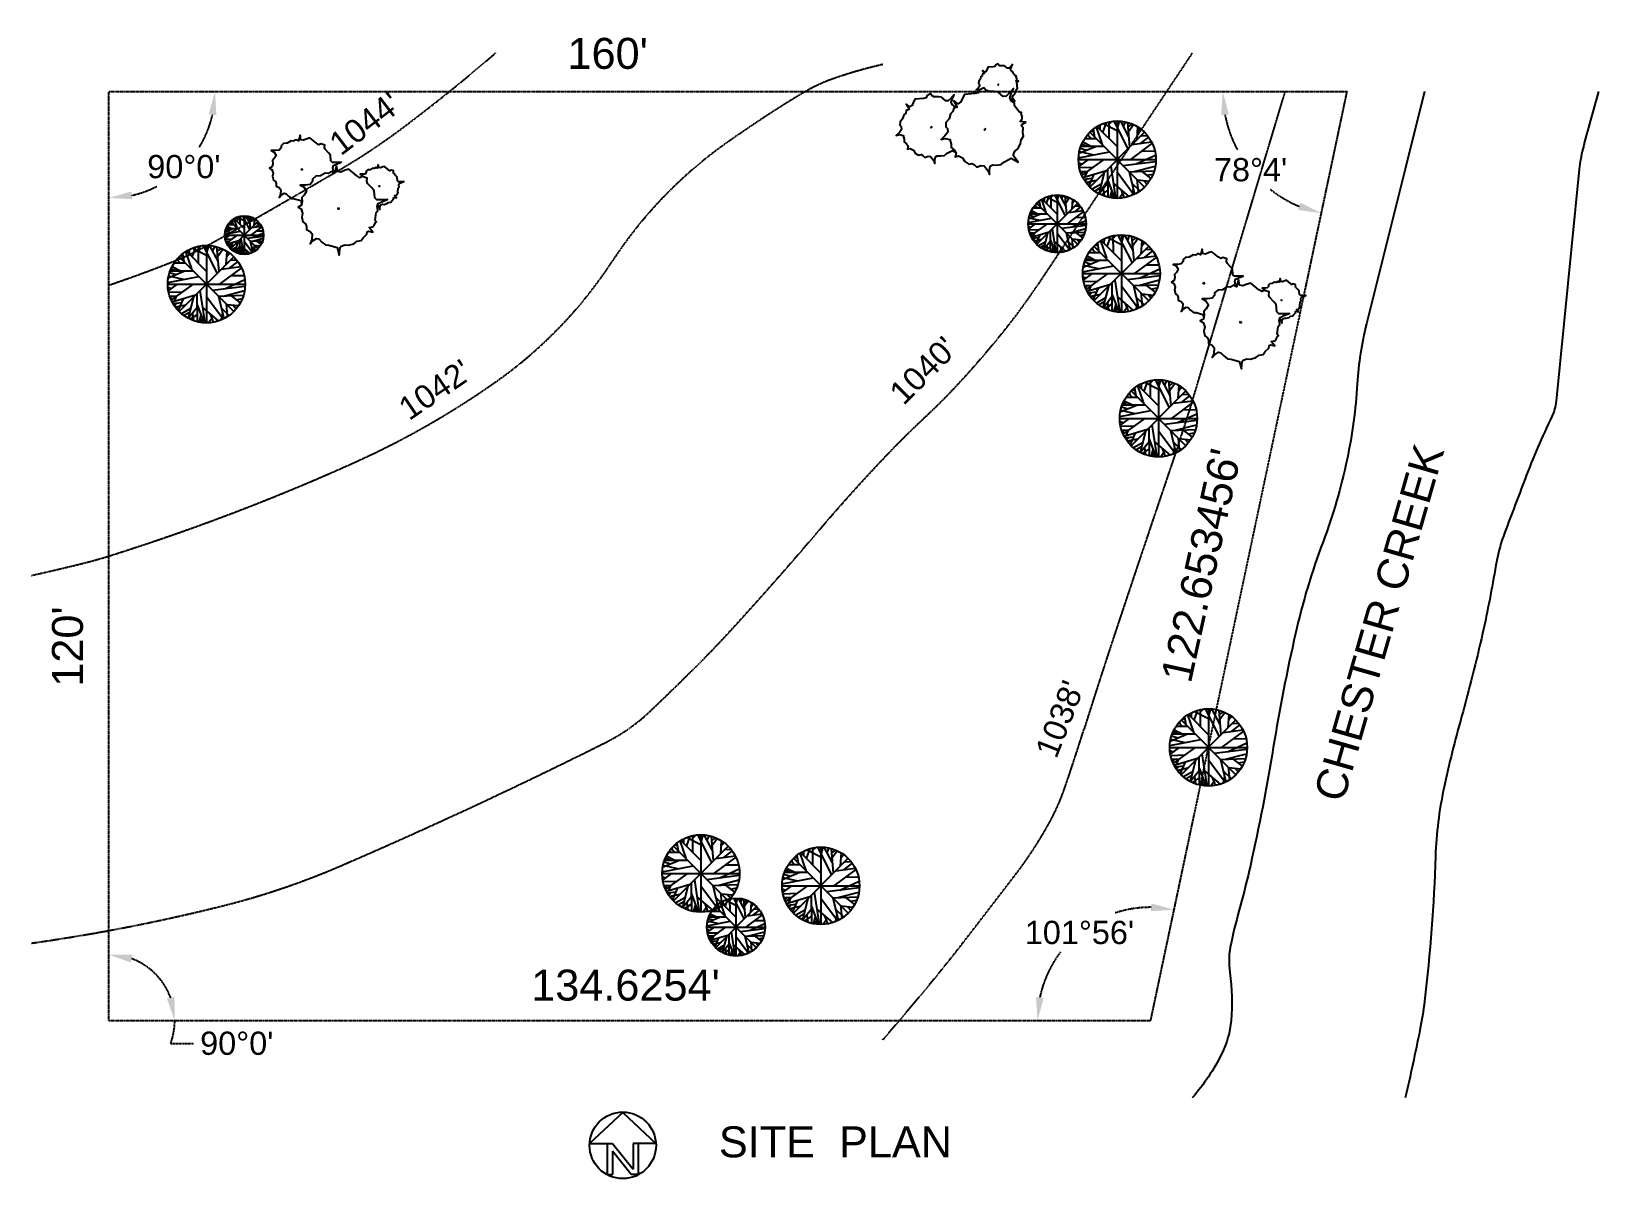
# Model space of a CAD drawing. Header units: inches. Extents: x -792 to 1638, y -1229 to 549.
import ezdxf

# ---------------------------------------------------------------- set-up
doc = ezdxf.new("R2010")
doc.units = ezdxf.units.IN
doc.header["$MEASUREMENT"] = 0
doc.linetypes.add('HIDDEN2', pattern=[0.1875, 0.125, -0.0625])
doc.linetypes.add('PHANTOM2', pattern=[1.25, 0.625, -0.125, 0.125, -0.125, 0.125, -0.125])
for name, color, linetype in [('c-anno-text', 2, 'Continuous'), ('c-prop', 6, 'PHANTOM2'), ('c-topo', 2, 'HIDDEN2'), ('c-tree', 4, 'Continuous'), ('c-watr', 4, 'Continuous')]:
    doc.layers.add(name, color=color, linetype=linetype)
doc.styles.get("Standard").update_dxf_attribs({"font": 'arial.ttf'})
doc.dimstyles.get("Standard").update_dxf_attribs({"dimtxt": 36, "dimasz": 36, "dimexe": 0.18, "dimexo": 0.0625, "dimgap": 12, "dimtad": 0, "dimtih": 1, "dimtoh": 1, "dimdec": 4, "dimzin": 0, "dimdsep": 46, "dimlunit": 4, "dimtxsty": 'Standard', "dimcen": 0.09, "dimaunit": 1, "dimazin": 0, "dimtfac": 1, "dimtdec": 4, "dimtofl": 0, "dimtmove": 0, "dimatfit": 3, "dimfxl": 1, "dimfrac": 1, "dimtolj": 1, "dimtzin": 0, "dimarcsym": 0})

# ---------------------------------------------------------------- blocks, each defined once
blk = doc.blocks.new('Tree - deciduous plan')
for p, q in [((-32.6092, 50.4264), (-23.2782, 23.5674)), ((-31.2008, 51.1035), (-0.2149, 20.1818)), ((-26.4472, 46.5894), (-26.2712, 53.8116)), ((-22.0458, 42.0753), (-16.5881, 57.6486)), ((-21.1656, 55.8436), (-0.0388, 45.0094)), ((-12.5388, 54.9406), (-7.9613, 59.4546)), ((-12.3627, 32.1443), (-12.5388, 58.7776)), ((-5.3205, 59.6806), (16.5105, 16.7963)), ((2.426, 54.9406), (-1.4472, 59.9056)), ((0, 59.9996), (0, -60)), ((0.4894, 48.6208), (3.6584, 59.6806)), ((18.2711, 35.5298), (5.419, 59.6806)), ((9.8203, 51.5549), (12.8133, 58.5516)), ((19.6795, 19.5047), (16.3344, 57.6486)), ((17.0387, 51.1035), (23.2006, 55.1666)), ((17.7429, 43.6552), (25.4894, 54.2636)), ((31.6513, 50.8778), (30.2429, 30.5643)), ((-54.7923, 24.4702), (-47.75, 21.0847)), ((-53.2078, 27.4044), (-40.1797, 20.859)), ((-49.8627, 32.8214), (-32.7853, 32.8214)), ((-45.8134, 38.2383), (-40.5318, 33.0471)), ((-43.8768, 36.4326), (-44.405, 40.2696)), ((42, 42), (-42, -42)), ((42, -42), (-42, 42)), ((-40.1797, 44.558), (-36.4825, 43.2038)), ((-37.0107, 47.0408), (-35.25, 35.5298)), ((54.3626, 25.3731), (20.9119, 0.3198)), ((23.3767, 23.3417), (53.3063, 27.4044)), ((31.1232, 42.5267), (35.8767, 48.1693)), ((36.2288, 25.1474), (48.9049, 35.0784)), ((37.1091, 37.1098), (46.6161, 37.5612)), ((-59.7219, 2.8025), (-12.0106, 12.0565)), ((-32.2571, 20.6333), (-59.1937, 9.348)), ((-58.6656, 12.7336), (-35.9543, 7.5424)), ((-57.081, 17.9248), (-47.0458, 14.7649)), ((-56.0247, 20.859), (-20.8134, 20.859)), ((-54.6162, -24.7335), (-20.2853, 0.0941)), ((29.3626, -6.6771), (59.4682, 7.091)), ((38.5175, 13.4107), (58.2359, 13.6364)), ((-60, 0), (60, 0)), ((-59.7219, -4.8714), (-54.2641, -6.6771)), ((-45.2853, -0.1316), (-59.0177, -10.0627)), ((-58.4895, -12.3197), (-36.4825, -11.6426)), ((-57.081, -18.4138), (-45.2853, -17.9624)), ((-52.6797, -18.188), (-55.4966, -22.0251)), ((-53.2078, -27.442), (-16.7641, -16.6081)), ((-47.2219, -19.3166), (-50.2148, -26.3135)), ((-35.9543, -22.4765), (-44.0529, -40.5329)), ((-19.9331, -20.2194), (-28.5599, -52.721)), ((-14.8275, -15.0282), (-14.6515, -57.6865)), ((-10.074, -10.0627), (-2.5036, -59.7178)), ((-0.0388, -19.0909), (25.8415, -53.8495)), ((9.2922, -9.1598), (59.6443, -2.8401)), ((18.6232, -18.6394), (26.7218, -53.3981)), ((18.7992, -18.6394), (57.3556, -17.2853)), ((26.3697, -18.4138), (58.9401, -9.8369)), ((38.1654, -18.188), (52.426, -29.0219)), ((45.9119, -24.0564), (55.595, -22.2508)), ((-38.9472, -29.0219), (-51.4472, -30.6018)), ((-46.5177, -30.1504), (-49.5106, -33.536)), ((-32.4331, -32.4075), (-48.1021, -35.5674)), ((-43.7008, -34.6645), (-46.6937, -37.373)), ((-24.6867, -37.8244), (-38.7712, -45.7241)), ((-26.2712, -43.9185), (-34.7219, -48.6583)), ((-14.6515, -36.2445), (-27.6797, -52.9467)), ((-14.6515, -47.3041), (-25.0388, -54.3009)), ((-21.5177, -45.4984), (-19.9331, -56.1065)), ((-14.6515, -32.1818), (-3.912, -59.4922)), ((-8.4895, -47.5298), (-11.4825, -58.5893)), ((-6.2008, -36.2445), (17.919, -57.0094)), ((5.9471, -46.6269), (10.5246, -58.5893)), ((22.8485, -36.4702), (35.3485, -48.4326)), ((24.7852, -44.8213), (23.0246, -54.978)), ((30.419, -30.1504), (32.3556, -50.0125)), ((31.4753, -31.279), (49.6091, -33.3103)), ((41.5105, -32.6332), (46.088, -38.0501)), ((-6.3768, -52.721), (-9.3698, -58.815)), ((8.4119, -53.1724), (3.8344, -59.4922))]:
    blk.add_line(p, q)
blk.add_circle((0, 0), 60)
blk = doc.blocks.new('Clump of Trees or Bushes - plan')
for points in [[(-10.993, 56.487), (-9.228, 58.426), (-10.144, 63.512), (-8.923, 67.033), (-3.43, 69.772), (2.673, 72.119), (-2.82, 71.728), (-10.449, 71.728), (-13.195, 74.075), (-13.806, 83.073), (-16.857, 86.594), (-22.045, 92.071), (-22.961, 94.81), (-22.656, 98.722), (-28.759, 100.678), (-31.811, 99.113), (-35.472, 101.461), (-45.543, 109.676), (-49.815, 108.503), (-55.308, 106.155), (-59.58, 106.938), (-60.801, 113.98), (-63.242, 104.982), (-67.209, 106.938), (-70.872, 104.59), (-74.839, 104.982), (-80.637, 101.461), (-86.435, 101.069), (-90.402, 97.548), (-90.402, 94.419), (-93.454, 90.898), (-98.947, 90.115), (-105.66, 90.115), (-101.083, 87.768), (-98.031, 82.682), (-100.778, 77.596), (-103.829, 74.466), (-103.219, 69.772), (-104.134, 65.077), (-108.102, 62.73), (-104.439, 60.774), (-102.609, 55.297), (-103.829, 50.211), (-102.303, 44.342), (-98.947, 41.995), (-98.031, 38.865), (-98.031, 34.953), (-93.148, 32.606), (-90.707, 29.476), (-91.317, 22.434), (-93.454, 17.348), (-89.487, 21.26), (-85.519, 23.999), (-82.468, 23.216), (-78.806, 19.304), (-74.228, 15.783), (-69.956, 15.392), (-59.886, 12.653), (-58.254, 7.074)], [(59.448, 5.262), (60.936, 4.858), (62.652, -1.011), (63.415, 4.858), (64.178, 5.836), (66.848, 6.814), (69.709, 6.569), (73.905, 7.792), (76.385, 9.748), (79.627, 10.237), (81.153, 12.438), (84.014, 15.127), (84.205, 17.084), (85.158, 17.573), (88.591, 16.839), (85.73, 20.262), (88.591, 20.751), (89.545, 21.974), (90.689, 24.174), (91.452, 24.663), (90.499, 25.886), (91.261, 31.999), (92.596, 33.466), (92.024, 36.645), (92.787, 38.845), (96.22, 40.557), (100.035, 42.024), (96.602, 41.779), (91.834, 41.779), (90.117, 43.246), (89.736, 48.871), (87.828, 51.071), (84.586, 54.494), (84.014, 56.206), (84.205, 58.651), (80.39, 59.873), (78.483, 58.895), (76.194, 60.362), (69.9, 65.497), (67.23, 64.764), (63.797, 63.297), (61.126, 63.786), (60.364, 68.187), (58.838, 62.563), (56.358, 63.786), (54.07, 62.319), (51.59, 62.563), (47.966, 60.362), (44.343, 60.118), (41.863, 57.917), (41.863, 55.961), (39.956, 53.761), (36.523, 53.272), (32.327, 53.272), (35.187, 51.805), (36.641, 49.381)]]:
    blk.add_lwpolyline(points)
for points in [[(-4.577, 66.508), (-7.629, 55.261), (-12.588, 57.706), (-17.166, 54.772), (-22.125, 55.261), (-29.372, 50.86), (-36.62, 50.371), (-41.579, 45.969), (-41.579, 42.057), (-45.393, 37.656), (-52.259, 36.678), (-60.651, 36.678), (-54.93, 33.743), (-51.115, 27.386), (-54.548, 21.029), (-58.363, 17.116), (-57.6, 11.248), (-58.744, 5.38), (-63.703, 2.446), (-59.126, 0), (-56.837, -6.846), (-58.363, -13.203), (-56.455, -20.539), (-52.259, -23.473), (-51.115, -27.385), (-51.115, -32.275), (-45.012, -35.21), (-41.96, -39.122), (-42.723, -47.924), (-45.393, -54.282), (-40.434, -49.391), (-35.475, -45.968), (-31.661, -46.946), (-27.083, -51.837), (-21.362, -56.238), (-16.021, -56.727), (-3.433, -60.15), (0, -71.887), (1.526, -60.15), (3.052, -58.194), (8.392, -56.238), (14.114, -56.727), (22.506, -54.282), (27.465, -50.369), (33.949, -49.391), (37.001, -44.99), (42.723, -39.611), (43.104, -35.699), (45.012, -34.721), (51.878, -36.188), (46.156, -29.341), (51.878, -28.363), (53.785, -25.918), (56.074, -21.517), (57.6, -20.539), (55.692, -18.094), (57.218, -5.868), (59.888, -2.934), (58.744, 3.424), (60.27, 7.825), (67.136, 11.248), (74.765, 14.182), (67.899, 13.693), (58.363, 13.693), (54.93, 16.627), (54.167, 27.875), (50.352, 32.276), (43.867, 39.123), (42.723, 42.546), (43.104, 47.436), (35.475, 49.882), (31.661, 47.925), (27.083, 50.86), (14.495, 61.129), (9.155, 59.662), (2.289, 56.728), (-3.052, 57.706)], [(-58.055, 61.947), (-58.97, 60.774), (-57.139, 60.774)], [(62.08, 35.667), (61.508, 34.933), (62.652, 34.933)], [(-1.144, 1.468), (-2.289, 0), (0, 0)]]:
    blk.add_lwpolyline(points, close=True)
blk = doc.blocks.new('North Arrow')
for p, q in [((0, 0), (-12.86, -11.999)), ((0, 0), (12.782, -11.999)), ((-12.86, -11.999), (-6, -11.999)), ((-6, -11.999), (-6, -23.999)), ((-6, -11.999), (-4, -11.999)), ((-4, -11.999), (4, -21.999)), ((4, -11.999), (4, -21.999)), ((6, -11.999), (4, -11.999)), ((12.782, -11.999), (6, -11.999)), ((6, -11.999), (6, -23.999)), ((3.195, -23.996), (-4, -15.002)), ((-4, -15.002), (-4, -23.999)), ((-6, -23.999), (-4, -23.999)), ((6, -23.999), (3.195, -23.999))]:
    blk.add_line(p, q)
blk.add_circle((-0.013, -12.745), 12.885)
blk = doc.blocks.new('*D14')
at = {"layer": 'c-topo', "color": 0, "lineweight": -2, "transparency": 16777216}
for start, end in [(89.8306, 108.2183), (142.8606, 168.2298)]:
    blk.add_arc((943.5, -984), 175.6, start, end, dxfattribs=at)
at = {"layer": 'c-topo', "color": 0, "transparency": 16777216}
for points in [[(944.7, -802.5), (943.4, -814.4), (979.8, -812.2)], [(777.6, -948.8), (765.7, -947.6), (768, -984)]]:
    blk.add_solid(points, dxfattribs=at)
at = {"layer": 'Defpoints', "color": 0, "transparency": 16777216}
for p in [(1248, 456), (877.6, -821.3), (-672, -984), (943.5, -984), (943.5, -984)]:
    blk.add_point(p, dxfattribs=at)
at = {"layer": 'c-topo', "color": 0, "transparency": 16777216, "insert": (833, -847.6), "char_height": 36, "attachment_point": 5}
blk.add_mtext("\\A1;101°56'", dxfattribs=at)
blk = doc.blocks.new('*D15')
at = {"layer": 'c-topo', "color": 0, "lineweight": -2, "transparency": 16777216}
blk.add_line((-576.1, -1019.4), (-540.1, -1019.4), dxfattribs=at)
for start, end in [(20.2722, 69.7278), (339.7278, 0)]:
    blk.add_arc((-672, -984), 102.3, start, end, dxfattribs=at)
at = {"layer": 'c-topo', "color": 0, "transparency": 16777216}
for points in [[(-637.6, -894), (-635.5, -882.1), (-672, -881.7)], [(-570.1, -947.5), (-582, -949.6), (-569.7, -984)]]:
    blk.add_solid(points, dxfattribs=at)
at = {"layer": 'Defpoints', "color": 0, "transparency": 16777216}
for p in [(-672, 456), (-620.9, -895.4), (-672, -984), (-672, -984), (943.5, -984)]:
    blk.add_point(p, dxfattribs=at)
at = {"layer": 'c-topo', "color": 0, "transparency": 16777216, "insert": (-473.5, -1019.4), "char_height": 36, "attachment_point": 5}
blk.add_mtext("\\A1;90°0'", dxfattribs=at)
blk = doc.blocks.new('*D16')
at = {"layer": 'c-topo', "color": 0, "lineweight": -2, "transparency": 16777216}
for start, end in [(328.4848, 347.4566), (282.5434, 296.939)]:
    blk.add_arc((-672, 456), 164.8, start, end, dxfattribs=at)
at = {"layer": 'c-topo', "color": 0, "transparency": 16777216}
for points in [[(-517.1, 420.9), (-505.2, 419.6), (-507.2, 456)], [(-635.6, 289.2), (-636.9, 301.1), (-672, 291.2)]]:
    blk.add_solid(points, dxfattribs=at)
at = {"layer": 'Defpoints', "color": 0, "transparency": 16777216}
for p in [(-672, 456), (-672, 456), (1248, 456), (-589.6, 313.3), (-672, -984)]:
    blk.add_point(p, dxfattribs=at)
at = {"layer": 'c-topo', "color": 0, "transparency": 16777216, "insert": (-555.5, 339.5), "char_height": 36, "attachment_point": 5}
blk.add_mtext("\\A1;90°0'", dxfattribs=at)
blk = doc.blocks.new('*D17')
at = {"layer": 'c-topo', "color": 0, "lineweight": -2, "transparency": 16777216}
for start, end in [(190.7207, 208.1678), (231.9436, 247.3397)]:
    blk.add_arc((1248, 456), 192.7, start, end, dxfattribs=at)
at = {"layer": 'c-topo', "color": 0, "transparency": 16777216}
for points in [[(1052.7, 419.6), (1064.7, 420.7), (1055.3, 456)], [(1175.6, 283.9), (1172, 272.5), (1208.1, 267.5)]]:
    blk.add_solid(points, dxfattribs=at)
at = {"layer": 'Defpoints', "color": 0, "transparency": 16777216}
for p in [(-672, 456), (1248, 456), (1248, 456), (1074.9, 371.5), (943.5, -984)]:
    blk.add_point(p, dxfattribs=at)
at = {"layer": 'c-topo', "color": 0, "transparency": 16777216, "insert": (1098.3, 334.7), "char_height": 36, "attachment_point": 5}
blk.add_mtext("\\A1;78°4'", dxfattribs=at)

msp = doc.modelspace()

# ---------------------------------------------------------------- linework, layer by layer
at = {"layer": 'c-prop'}
for p, q in [((-672, -984), (-672, 456)), ((-672, 456), (1248, 456)), ((943.5048, -984), (1248, 456)), ((-672, -984), (943.5048, -984))]:
    msp.add_line(p, q, dxfattribs=at)
at = {"layer": 'c-topo'}
for points in [[(1008, 516), (888, 336), (768, 156, -0.0216879842), (717.63359, 87.11983, -0.0173076828), (648, 6, -0.0188085768), (594.29868, -48.11325, 0.015339084), (528, -114, 0.0134963733), (426.21414, -227.54389, -0.0098574327), (288, -384, -0.0105287017), (244.20928, -429.67484, -0.0062578617), (168, -504, -0.0743162207), (98.24078, -552.96476, -0.0139220812), (-312, -744, -0.0407686191), (-495.95373, -806.28422, -0.0262252445), (-792, -864)], [(-72, 516, -0.0172158229), (-216.77926, 399.4176, -0.0279852489), (-312, 336, -0.0031108121), (-444.93249, 258.93754, -0.0054181725), (-522, 216, -0.0292501524), (-569.11041, 193.87943, -0.0138755167), (-672, 156)], [(528, 498, 7.9659403608), (528, 498, 0.0281893661), (450.88051, 475.79799, 0.0479703372), (408, 456, 0.0119920829), (357.62638, 424.94962, 0.0084496543), (288, 378, 0.0957562681), (108.51232, 192.78409, -0.0950657589), (-72, 6, -0.0475498449), (-291.72764, -119.19047, -0.0295105015), (-672, -264, -0.0149679941), (-710.00507, -274.71949, -0.0070158167), (-792, -294)], [(528, -1014, 0.0051646004), (605.09043, -922.68279, 0.0082157106), (652, -864, 0.0009615255), (732.66472, -759.20314, 0.0067056419), (744, -744, 0.0311143718), (786.73912, -676.58916, 0.0432268671), (810, -624, 0.0063979254), (840.08511, -532.37141, -0.0039573026), (888, -384, -0.0020354244), (987.10835, -89.23319, 0.0092417594), (1008, -24), (1116, 336), (1152, 456)]]:
    msp.add_lwpolyline(points, format="xyb", dxfattribs=at)
at = {"layer": 'c-watr'}
for points in [[(1368, 456), (1338, 336), (1278, 96, 0.0463208443), (1263.72074, 3.03251, -0.0368671966), (1248, -114, -0.0383718156), (1210.67115, -241.91728, 0.0344564953), (1168, -384, 0.0151240869), (1133.56493, -560.55153, -0.0145584382), (1098, -744, -0.0124393974), (1082.66337, -805.2146, 0.0129569566), (1068, -864, 0.088164691), (1066.05746, -909.50395, -0.0536219352), (1068, -984, -0.0959367565), (1053.71316, -1035.15231, -0.0613213552), (1008, -1104)], [(1638, 456, 0.0123059449), (1613.37457, 366.87948, 0.0363434914), (1608, 336), (1584, 96), (1572, -24, -0.0867668835), (1565.39807, -47.6001, 0.020124162), (1524, -144, 0.0016531715), (1492.58117, -226.94832, 0.0106020636), (1488, -240, 0.0378622428), (1478.63462, -278.1586, -0.013778583), (1458, -384, -0.0134326824), (1425.53029, -512.79273, 0.0155744452), (1398, -624, 0.0444397224), (1385.02819, -729.17832, -0.0208558228), (1368, -954, -0.0200260343), (1360.89834, -998.76014, -0.0084239761), (1338, -1104)]]:
    msp.add_lwpolyline(points, format="xyb", dxfattribs=at)

# ---------------------------------------------------------------- block references
at = {"layer": 'c-tree', "rotation": 44.62454155055005}
msp.add_blockref('Clump of Trees or Bushes - plan', (687.5, 398), dxfattribs=at)
at = {"layer": 'c-tree'}
for name, p in [('Tree - deciduous plan', (891.5, 350.5)), ('Clump of Trees or Bushes - plan', (-314.5, 274.5)), ('Tree - deciduous plan', (898, 174)), ('Tree - deciduous plan', (-520.5, 157.5)), ('Clump of Trees or Bushes - plan', (1084, 98)), ('Tree - deciduous plan', (955.5, -50.5)), ('Tree - deciduous plan', (1033.0451, -560.55153)), ('Tree - deciduous plan', (246, -756)), ('Tree - deciduous plan', (432, -775))]:
    msp.add_blockref(name, p, dxfattribs=at)
for name, p, xscale, yscale, zscale in [('Tree - deciduous plan', (798.5, 251), 0.75, 0.75, 0.75), ('Tree - deciduous plan', (-462, 233.5), 0.5, 0.5, 0.5), ('Tree - deciduous plan', (300.5, -839), 0.75, 0.75, 0.75), ('North Arrow', (125, -1126.5), 4, 4, 4)]:
    msp.add_blockref(name, p, dxfattribs=dict(at, xscale=xscale, yscale=yscale, zscale=zscale))

# ---------------------------------------------------------------- texts
at = {"layer": 'c-anno-text', "char_height": 48, "attachment_point": 1}
for s, width, insert in [("160'", 317.5, (39.25, 539.25)), ("134.6254'", 136.2524, (-17, -905)), ('SITE  PLAN', 422.5, (274, -1148))]:
    msp.add_mtext_dynamic_manual_height_columns(s, width=width, gutter_width=1, heights=[0], dxfattribs=dict(at, insert=insert))
for s, width, insert, rotation in [('CHESTER CREEK', 980, (1195.68979, -634.59705), 73.98340714), ("122.653456'", 676.5, (958.67717, -452.5), 77.57169754), ("120'", 80.5, (-760, -466.5), 90)]:
    msp.add_mtext_dynamic_manual_height_columns(s, width=width, gutter_width=1, heights=[0], dxfattribs=dict(at, insert=insert, rotation=rotation))
at = {"layer": 'c-topo', "char_height": 36, "attachment_point": 1}
for s, width, insert, rotation in [("1044'", 188.25, (-334, 384), 37.43160298), ("1040'", 277, (535, -6.20711), 45), ("1042'", 284.5, (-226.58682, -25.21843), 34.27370553), ("1038'", 315.5, (763.59338, -566.37112), 68.52320902)]:
    msp.add_mtext_dynamic_manual_height_columns(s, width=width, gutter_width=1, heights=[0], dxfattribs=dict(at, insert=insert, rotation=rotation))

# ---------------------------------------------------------------- dimensions: what is measured, and where the dimension line sits
at = {"layer": 'c-topo'}
for base, line1, line2, picture, middle in [((877.6277, -821.2778), ((943.5048, -984), (1248, 456)), ((-672, -984), (943.5048, -984)), '*D14', (832.95481, -847.62916)), ((-620.85987, -895.4227), ((-672, -984), (943.5048, -984)), ((-672, -984), (-672, 456)), '*D15', (-473.46592, -1019.43813)), ((-589.61523, 313.3054), ((-672, -984), (-672, 456)), ((-672, 456), (1248, 456)), '*D16', (-555.49034, 339.49034)), ((1074.85083, 371.47418), ((943.5048, -984), (1248, 456)), ((-672, 456), (1248, 456)), '*D17', (1098.32412, 334.66418))]:
    dim = msp.add_angular_dim_2l(base=base, line1=line1, line2=line2, dimstyle='Standard', dxfattribs=at)
    dim.commit()
    dim.dimension.update_dxf_attribs({"geometry": picture, "text_midpoint": middle})

doc.saveas('drawing.dxf')
